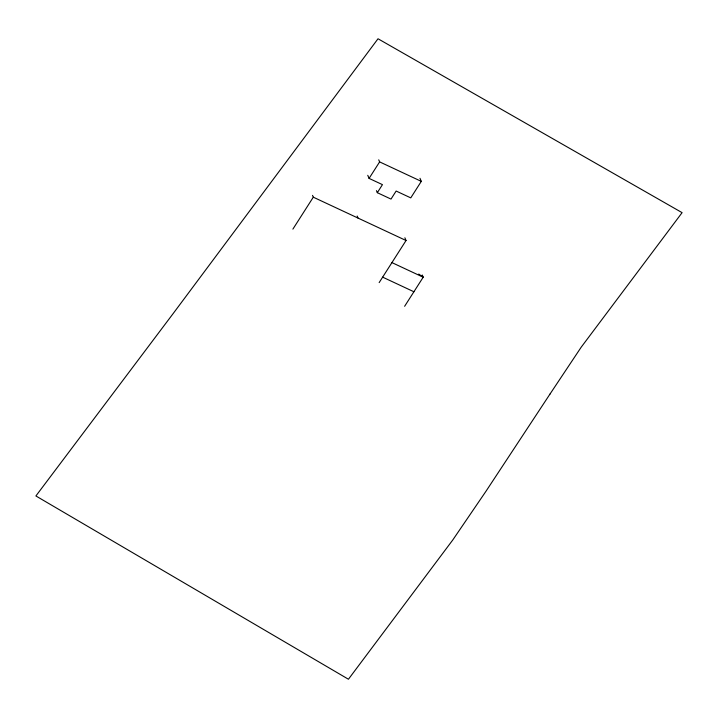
<?xml version="1.0" encoding="UTF-8"?>
<svg xmlns="http://www.w3.org/2000/svg" width="718" height="718" viewBox="0 0 718 718"><rect width="100%" height="100%" fill="white"/><g stroke="black" fill="none" stroke-linecap="round" stroke-linejoin="round"><path stroke-width="1.08" d="M292.89 229.123L313.299 197.181L312.518 195.359M419.985 178.279L421.304 181.367L410.768 197.872L396.148 191.042L391.005 199.083L377.318 192.684L382.452 184.643L369.079 178.396L379.625 161.891L378.736 159.836M379.158 282.605L406.047 240.512L404.88 237.775M404.62 306.299L423.198 277.211L422.247 274.985M379.625 161.891L421.304 181.367M313.299 197.181L406.047 240.512M391.938 262.608L423.198 277.211L418.756 274.052M382.649 277.148L413.909 291.759M376.429 190.629L377.318 192.684M367.76 175.309L369.079 178.396M357.16 216.028L358.049 218.084M549.916 394.173L486.041 491.166L452.762 539.99L348.436 679.237L35.9 495.959L173.173 313.542L378.018 38.763L682.1 212.654L581.23 347.135L549.916 394.173"/></g></svg>
